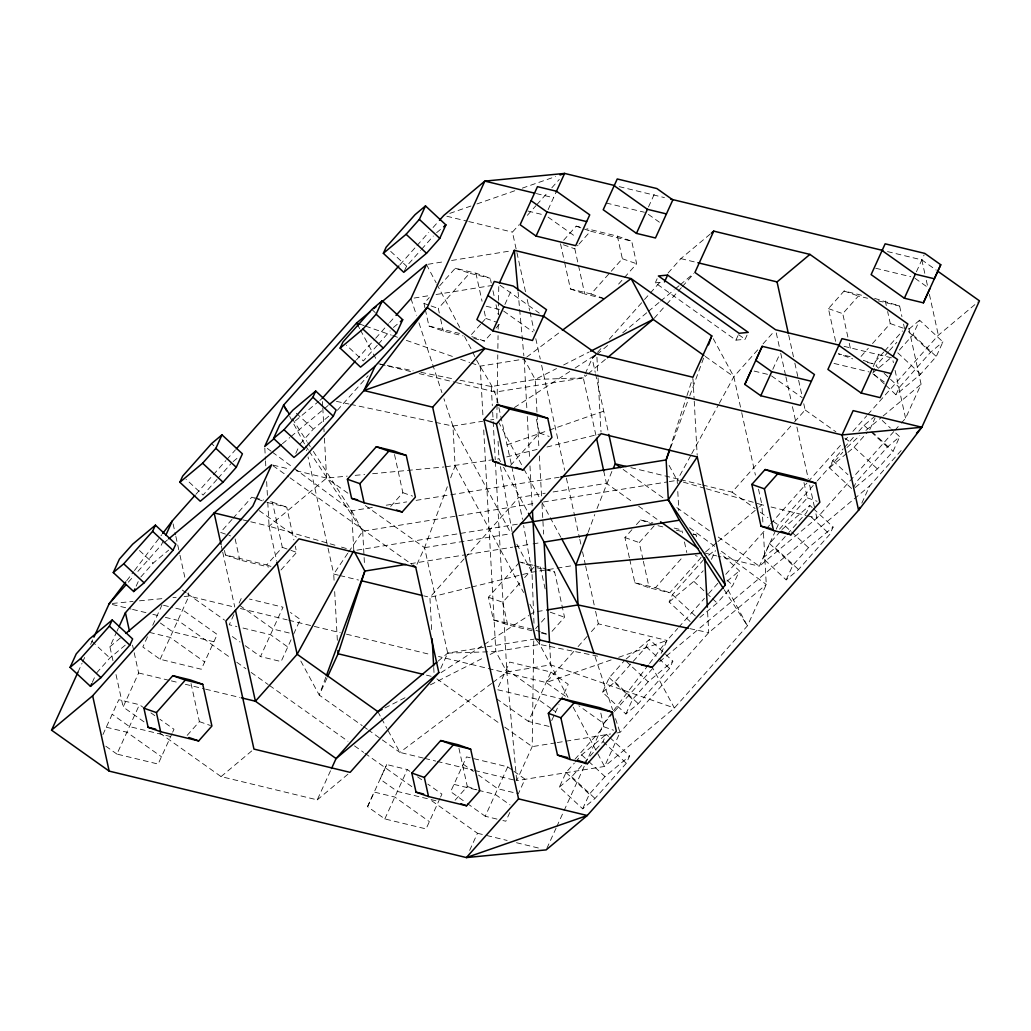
<?xml version="1.0" encoding="UTF-8"?>
<svg xmlns="http://www.w3.org/2000/svg" width="1031" height="1031" viewBox="0 0 1031 1031"><rect width="100%" height="100%" fill="white"/><g stroke="black" fill="none" stroke-linecap="round" stroke-linejoin="round"><path stroke-width="0.75" stroke-dasharray="5 3.75" d="M497.058 404.539L496.839 418.947L490.576 419.965M497.084 402.928L497.78 354.857M497.87 348.452L498.063 335.642M498.153 329.224L498.218 324.417M498.36 314.803L498.553 301.993M498.566 300.382L498.798 284.363L539.29 313.128M533.736 640.882L532.202 746.637L516.686 780.673L604.527 766.458L674.39 708.001L747.436 625.83L766.278 584.5L763.314 530.295M533.994 623.265L531.983 572.192L523.619 525.526M669.622 449.22L686.478 397.154M686.981 395.62L692.432 378.777M325.835 677.161L319.236 695.087L362.177 725.592M670.537 447.982L689.223 397.18M689.778 395.685L704.07 356.829M416.975 564.344L424.566 547.667L447.325 486.722M450.663 477.804L455.109 465.909L452.931 426.061L443.936 398.739M588.108 532.383L594.771 514.546M597.001 508.605L612.13 470.819M78.034 672.044L82.016 663.32M82.673 661.876L84.658 657.507M90.612 644.439L93.267 638.627M92.326 682.329L95.393 675.601M136.144 586.162L138.605 580.775M112.959 660.652L109.905 646.746L116.374 632.557M117.019 631.14L118.307 628.304M163.298 540.76L161.339 545.051L134.713 575.002M102.932 734.575L118.823 699.714L139.43 704.701L143.27 707.434M147.497 636.784L142.845 646.991L160.127 659.273L201.341 669.248L217.206 634.452L182.629 609.888L173.801 607.749M152.743 625.276L162.022 604.901M144.018 721.855L123.127 707.008L138.631 672.972L133.888 651.334M172.022 733.608L158.143 764.061L116.928 754.086L139.43 704.701M160.127 659.273L188.931 596.06L188.248 592.928M295.82 453.395L298.887 446.668M172.667 732.19L173.994 729.265L159.908 719.264M233.882 614.592L229.243 624.773L236.898 626.564M239.14 603.058L241.795 597.22M404.32 271.089L406.575 266.153L420.493 250.494M291.064 639.748L281.128 661.567L260.508 656.579L283.022 607.195L249.438 599.063M293.655 634.065L300.305 619.476L290.433 612.466M327.033 677.986L319.236 695.087L299.441 658.5M504.894 304.467L511.995 288.899M548.105 209.654L555.851 192.668M159.689 732.989L221.072 776.601L317.252 799.876L330.887 769.951M439.941 798.458L426.061 828.911L384.834 818.936L367.551 806.654L374.201 792.066L394.809 797.053L429.373 821.63M409.9 771.381L407.348 769.551L386.728 764.564L380.091 779.152L397.373 791.434L438.587 801.409M367.551 806.654L386.728 764.564M648.486 206.96L655.587 191.392M440.727 668.41L447.699 653.126L424.566 547.667L362.706 503.721M595.892 435.25L583.301 377.874L584.577 375.091M585.208 373.699L592.168 358.414L596.446 353.607M384.834 818.936L407.348 769.551M747.024 335.139L745.142 339.276L735.928 340.153L655.265 282.842L657.147 278.718M440.585 797.04L441.912 794.115L427.826 784.114M469.646 850.42L477.469 833.267L429.064 798.87M496.994 819.091L485.227 816.243L507.729 766.858L466.515 756.883L450.65 791.679L466.012 802.595M549.033 726.417L528.426 721.429L550.928 672.044L509.714 662.07L497.161 689.623L538.401 699.546L550.747 708.323M509.817 812.48L505.834 821.23L502.883 820.521M551.675 720.63L558.982 704.598M735.928 340.153L738.441 334.663M609.824 737.526L629.645 755.968L626.32 763.262L595.016 798.484L582.683 808.807L559.356 787.104L566.006 772.515L574.357 763.12M626.101 659.054L649.53 639.452L672.856 661.155L669.531 668.449L638.228 703.67L625.894 713.98L602.568 692.278L609.218 677.702L624.876 660.085M546.83 848.436L556.096 828.099M556.753 826.643L563.377 812.106M564.047 810.662L584.564 765.608M585.234 764.151L603.766 723.466L612.53 711.983M584.216 762.695L602.993 741.56L606.318 734.265L608.651 736.443M602.568 692.278L614.901 681.968L646.205 646.746L649.53 639.452M772.812 369.317L779.913 353.749M690.139 621.513L669.145 601.975L672.47 594.681L703.773 559.459M582.683 808.807L589.332 794.218L604.991 776.601L629.645 755.968M625.894 713.98L632.544 699.405L648.19 681.787L672.856 661.155M661.167 653.332L667.031 640.457L677.715 628.446M711.454 559.356L715.45 550.606M699.869 617.492L717.138 603.045L732.783 585.44L739.433 570.852L720.772 553.492M813.317 508.592L833.138 527.047L829.813 534.342L798.51 569.55L786.176 579.873L762.85 558.171L769.5 543.582L780.983 530.669M775.57 530.604L759.344 566.225L718.117 556.25M776.227 529.174L778.173 524.895L816.281 482.018M812.144 507.51L809.812 505.345L806.487 512.639L788.754 532.589M873.193 366.624L880.294 351.055M916.404 271.81L924.15 254.825M851.593 488.488L829.44 467.868L832.764 460.573L843.19 448.833M884.302 383.906L872.638 373.054L874.636 368.673M786.176 579.873L792.826 565.284L808.484 547.68L833.138 527.047M869.752 429.618L875.061 417.955M920.631 374.124L897.305 352.422L912.951 334.804L919.6 320.216L942.927 341.918L936.277 356.507L920.631 374.124L895.965 394.757L885.474 384.988M853.423 488.114L856.078 482.276L887.395 447.054L899.715 436.732L891.557 429.141M895.965 394.757L899.29 387.463L930.593 352.241L942.927 341.918M861.839 503.115L869.661 485.949L901.61 450.019M901.3 423.11L905.579 418.29L921.095 384.254L908.556 327.085M855.227 487.508L877.42 468.937L893.065 451.32L899.715 436.732M677.354 483.526L677.187 480.343L690.963 455.135M691.737 453.73L718.53 404.732M719.29 403.327L733.84 376.727L758.88 348.555M347.756 553.273L333.722 574.048L334.16 582.012M348.633 551.985L362.68 531.21L535.617 503.244M126.671 580.762L133.489 571.818M134.468 570.543L161.712 534.78M613.509 710.694L648.538 664.724M649.517 663.448L667.031 640.457L598.328 623.832L589.809 633.421M195.916 494.3L225.828 460.651M226.897 459.452L235.442 449.838M399.938 264.774L415.97 246.744M417.04 245.546L428.78 232.323M433.059 227.516L438.394 221.51M217 479.428L203.081 495.073L186.07 479.247M218.069 478.216L230.905 463.77M421.563 249.296L433.329 236.047M128.321 582.18L133.656 576.2M140.847 576.948L153.065 563.184L168.646 550.154M356.468 359.883L374.627 339.457M375.696 338.245L388.519 323.824M389.589 322.613L394.937 316.607M377.282 345.308L363.363 360.966L346.364 345.14M378.351 344.109L390.13 330.861M231.988 519.456L220.505 532.37L230.519 535.901M233.032 518.284L251.809 497.161L256.1 498.669M424.991 307.96L423.999 303.449L429.218 297.572M439.644 285.832L455.302 268.228L475.91 273.215L490.228 278.254L491.246 282.932M96.618 672.908L109.866 658.01L126.633 643.975M300.111 443.974L313.36 429.076L330.126 415.042M337.395 410.261L368.106 375.722M439.296 313.012L438.304 308.488L469.608 273.267L490.228 278.254M525.488 291.67L512.433 232.13L518.825 224.938M527.344 215.35L535.862 205.775M536.932 204.576L547.577 192.591M551.83 187.797L559.292 179.42M224.462 550.451L225.454 554.974L266.681 564.949L282.326 547.345L272.416 502.149L269.478 501.427M480.601 324.275L470.175 336.016L484.48 341.068L491.787 332.845M481.645 323.103L485.82 318.411L483.771 309.055M563.648 240.249L576.174 226.15L580.749 227.258M280.986 569.988L296.644 552.384L295.278 546.146M495.963 328.142L500.138 323.45M603.882 298.629L584.745 294.003L574.834 248.806L577.966 245.288M579.01 244.115L590.492 231.189L631.707 241.177L636.655 263.768L616.834 286.077M187.165 735.374L199.395 721.623L190.245 679.906M390.659 506.44L402.876 492.689L394.074 452.519M564.627 262.467L570.439 288.964L591.047 293.951L622.35 258.729L617.389 236.138L586.858 228.74M597.516 352.409L601.782 347.602M609.269 339.186L643.473 300.704M644.53 299.506L661.631 280.277M668.049 273.06L680.872 258.626L710.101 234.179M510.513 465.509L539.406 433.007L535.218 413.882M654.221 318.231L665.691 305.318M666.735 304.145L677.174 292.404M678.218 291.232L681.349 287.713M682.393 286.541L692.832 274.8M464.092 558.854L429.901 597.323L431.809 632.403M465.161 557.655L518.593 497.535L545.257 493.218M532.112 630.779L507.69 624.863L493.372 619.824L488.423 597.22L518.683 563.184M507.69 624.863L502.728 602.272L520.475 582.309M524.65 577.618L534.032 567.05L521.158 562.514M763.056 343.851L774.539 330.938M535.63 628.626L546.069 616.886M629.387 557.81L624.941 537.538L632.248 529.328M636.423 524.624L640.599 519.933L652.816 522.885M835.613 341.338L828.434 308.617L844.093 291L863.939 295.807M552.036 631.32L564.55 617.234L554.639 572.037L547.487 569.512M643.022 559.73L639.259 542.59L654.904 524.972M847.869 337.034L842.752 313.656L858.398 296.039L867.561 298.268M573.842 651.386L546.159 682.535L438.523 656.476M578.095 646.592L588.753 634.606M455.083 800.224L467.301 786.473L458.499 746.289M702.498 484.982L732.074 492.148L793.483 423.071M794.54 421.872L805.134 409.964L803.755 403.727M629.735 559.369L634.851 582.747L655.471 587.734L682.599 557.204M861.04 356.455L868.347 348.233M872.522 343.542L890.269 323.579L887.627 311.53M634.851 582.747L649.169 587.786L669.776 592.773L701.08 557.552L695.358 555.529M867.38 362.409L873.27 363.84L883.709 352.099M884.753 350.927L902.486 330.964M888.49 351.674L875.963 365.76L879.469 369.008M889.534 350.488L896.841 342.279M669.145 601.975L693.811 581.342L703.206 570.774M678.785 627.235L704.418 598.392M708.684 593.585L718.298 582.773M725.785 574.37L765.298 529.895M766.368 528.697L769.577 525.088M770.647 523.89L806.964 483.036M808.033 481.825L841.141 444.58M845.42 439.773L847.559 437.363M852.895 431.358L866.787 415.738M867.844 414.539L938.352 335.217L978.239 301.838M844.234 447.66L854.673 435.92M858.849 431.216L864.068 425.352L876.389 415.029M817.338 480.833L842.752 452.248M846.992 447.48L859.802 435.546M613.355 712.692L603.766 723.466L578.894 705.797M614.424 711.493L654.878 665.974M574.937 759.293L603.831 726.791L599.965 709.135M779.5 529.161L807.325 497.857L803.136 478.732M847.933 452.39L854.093 447.235L867.664 431.976M575.401 761.948L581.664 754.898L606.318 734.265M782.026 529.496L809.812 505.345M559.356 787.104L571.69 776.781L583.172 763.868M762.85 558.171L775.183 547.848L787.71 533.762M893.825 431.525L816.874 518.09L759.344 566.225L716.133 535.527M894.895 430.314L900.231 424.308M436.629 232.671L442.428 227.825M233.135 461.592L238.934 456.746M393.43 327.484L398.056 323.605M295.33 420.893L318.592 401.433M319.816 400.415L322.265 398.366M163.813 542.976L167.512 539.883M282.404 443.755L289.814 437.556M291.051 436.513L323.167 409.642M324.404 408.611L328.103 405.505M109.905 646.746L122.174 636.488M250.765 521.789L269.078 526.222L326.621 478.075L347.241 476.129M595.841 355.347L592.168 358.414L595.235 372.371M597.065 354.329L609.295 344.096M622.75 332.833L647.21 312.367M648.435 311.336L659.44 302.135M660.665 301.104L674.119 289.853M675.344 288.822L679.017 285.755M680.241 284.736L693.695 273.473M456.54 382.656L495.473 392.076L583.301 377.874L586.923 374.846M588.121 373.841L606.189 358.724M221.072 776.601L253.948 749.086M438.059 661.193L447.699 653.126L533.955 639.181M317.252 799.876L350.128 772.374M919.6 320.216L907.267 330.539L930.593 352.241M872.638 373.054L892.369 356.546M705.604 551.907L716.622 542.68M717.847 541.662L758.249 507.858M759.473 506.827L761.922 504.778L764.976 505.525M708.709 555.335L714.87 550.18M865.937 430.417L881.866 417.078M883.09 416.047L921.095 384.254M829.44 467.868L846.696 453.421M727.1 581.162L739.433 570.852M659.66 661.67L869.661 485.949M526.699 357.126L561.07 331.26M491.568 683.45L399.899 752.398L368.673 730.219M492.844 682.496L506.852 671.967L550.773 664.853L674.39 708.001L653.074 668.603M514.392 407.541L569.756 371.534M575.156 368.015L596.756 353.968M440.997 672.65L482.856 645.419M484.196 644.543L528.748 615.559M530.102 614.682L534.161 612.053L529.625 603.663M459.994 380.233L491.272 386.548L535.192 379.447L556.508 368.595M563.622 364.974L589.204 351.958M384.937 707.975L407.683 696.402M430.417 684.829L484.441 657.34M490.125 654.453L495.808 651.553L539.729 644.452L599.153 656.451M449.787 213.391L470.935 206.032M476.979 203.932L514.753 190.774M522.305 188.145L555.541 176.585M507.033 444.812L547.835 430.61M549.343 430.082L603.728 411.15M611.125 659.917L546.159 682.535L567.102 697.42M618.677 657.288L667.031 640.457M506.749 456.901L539.239 448.91M546.971 447.003L599.552 434.051M470.11 587.425L429.901 597.323L423.689 595.828M471.657 587.039L531.983 572.192L555.503 568.39M428.045 264.284L445.302 261.487M451.578 260.482L511.183 250.829M414.101 298.062L429.785 295.523M436.061 294.518L492.534 285.381M471.18 362.989L480.227 366.147L524.148 359.033L535.192 379.447L537.009 412.928M435.61 422.388L452.931 426.061L482.727 421.241M445.585 466.811L499.017 458.808L500.538 461.604M294.119 468.254L351.635 510.809L373.66 507.239M386.251 505.203L406.704 501.904M416.137 500.37L449.181 495.022M450.753 494.777L559.163 477.237M553.106 491.955L606.434 483.333L633.498 502.561M543.466 501.968L667.74 481.864M669.312 481.606L677.187 480.343L681.8 481.67M517.343 524.212L353.813 550.657L351.635 510.809L311.143 447.957M424.566 547.667L510.835 533.723M410.48 563.686L465.535 554.781M467.107 554.523L512.691 547.152M514.263 546.894L531.519 544.11M533.091 543.853L540.927 542.59M557.075 568.133L572.759 565.594M537.293 611.538L545.128 610.275M555.722 742.836L532.202 746.637L504.765 727.151M557.294 742.578L610.623 733.956M616.899 732.938L620.031 732.422L708.735 632.634L766.278 584.5L720.257 550.451M655.265 282.842L662.946 282.107M112.353 603.444L133.089 601.447M139.469 600.828L163.401 598.521M172.976 597.606L176.172 597.297M184.149 596.524L188.931 596.06L234.166 607.014M355.167 475.368L364.69 474.466M372.616 473.719L444 466.966M535.192 379.447L583.301 377.874M447.699 653.126L495.808 651.553L506.852 671.967L516.686 780.673M378.686 363.814L413.083 370.76M420.906 372.333L453.743 378.97M336.428 401.368L349.032 404.036M350.604 404.371L434.038 422.053M689.842 628.639L708.735 632.634L707.511 610.313M619.206 186.637L664.441 197.591M887.511 251.59L921.83 259.889L936.238 270.122M606.28 203.03L644.388 212.257M875.719 268.253L910.773 276.733M536.365 193.583L553.531 197.733M527.962 211.071L544.059 214.964M874.623 298.397L899.625 306.027L901.932 316.569M878.244 300.846L899.625 306.027M680.872 258.626L697.935 262.763M446.861 216.252L467.159 221.162M468.718 221.549L512.433 232.13M844.093 346.352L892.369 358.028L893.387 362.667M850.124 356.662L838.345 353.813L852.663 358.852M834.027 363.428L869.094 371.92M486.22 306.233L499.391 309.429M754.138 371.083L768.765 374.627M425.313 309.468L428.948 326.041L459.478 333.438M428.948 326.041L443.266 331.08L463.112 335.887M473.796 338.477L484.48 341.068M380.246 364.188L411.382 371.727M419.166 373.609L454.98 382.282M630.869 467.649L679.133 479.338M680.692 479.711L700.938 484.609M771.085 506.994L806.19 515.5M807.724 515.874L816.874 518.09L815.16 510.242M674.184 528.065L681.813 529.908L682.47 532.924M657.958 525.707L665.601 527.563M676.284 530.153L683.914 531.996M693.077 534.213L696.131 534.947L696.788 537.963M704.379 552.925L716.597 555.877M273.189 465.136L289.982 469.208M296.09 470.69L326.621 478.075L348.53 493.643M254.747 497.87L263.588 500.009M519.727 562.011L532.975 565.207M534.445 565.568L546.056 569.009M267.596 502.548L286.734 507.188L293.912 539.909M536.983 567.759L554.639 572.037M243.123 519.933L249.231 521.415M338.374 575.169L333.722 574.048L308.037 456.926M339.921 575.543L358.543 580.053M493.372 619.824L534.586 629.799M225.454 554.974L239.772 560.013L268.769 567.037M541.275 632.995L547.371 634.477M240.416 608.522L287.211 619.85M288.77 620.224L340.243 632.686M346.48 634.194L430.726 654.595M289.234 632.995L273.047 629.078L239.759 605.429M163.504 605.261L172.332 607.401M243.007 628.047L270.483 634.696L287.765 646.978M426.486 675.163L431.138 676.284M112.276 604.501L131.014 609.037M132.574 609.411L146.634 612.814M152.872 614.334L159.122 615.842M165.36 617.35L177.86 620.378L231.498 658.487M213.881 641.746L172.667 631.771L160.321 622.995M149.495 632.403L170.102 637.39L204.666 661.954M138.631 672.972L169.78 680.499M171.339 680.885L179.123 682.767M185.348 684.275L204.035 688.798M205.594 689.172L239.849 697.472M423.264 758.056L399.899 752.398L387.72 729.884M424.811 758.429L435.713 761.071M437.273 761.445L473.087 770.118M474.647 770.492L513.567 779.913M453.975 784.385L476.876 789.926M478.397 790.3L495.189 794.36L510.01 804.889M170.669 736.559L129.455 726.584L112.173 714.303M106.283 727.216L126.89 732.203L161.467 756.78M477.469 833.267L485.279 835.149M486.838 835.535L507.136 840.445M516.492 842.714L538.362 847.998M683.347 482.121L704.92 488.333M706.454 488.784L761.922 504.778L762.876 522.317M267.776 502.303L269.078 526.222L335.333 545.322M341.493 547.1L347.653 548.879M359.626 324.043L364.149 325.628M365.657 326.157L391.277 335.101M392.785 335.629L398.817 337.73M406.356 340.359L454.607 357.203M460.638 359.304L469.672 362.461M844.093 291L858.398 296.039M890.269 323.579L903.143 328.116M828.434 308.617L842.752 313.656M617.389 236.138L631.707 241.177M576.174 226.15L590.492 231.189M622.35 258.729L636.655 263.768M563.39 244.772L574.834 248.806M863.256 360.309L873.27 363.84M591.047 293.951L603.921 298.487M570.439 288.964L584.745 294.003M455.302 268.228L469.608 273.267M485.82 318.411L497.277 322.445M423.999 303.449L429.721 305.46M431.151 305.962L438.304 308.488M807.325 497.857L817.067 501.285M539.406 433.007L549.149 436.435M693.27 533.942L696.131 534.947M640.599 519.933L653.474 524.47M624.941 537.538L639.259 542.59M402.876 492.689L412.619 496.117M655.471 587.734L669.776 592.773M272.416 502.149L286.734 507.188M257.531 499.172L266.127 502.2M550.245 612.195L564.55 617.234M488.423 597.22L502.728 602.272M536.017 630.302L540.321 631.823M541.752 632.325L548.904 634.838M282.326 547.345L289.479 549.858M290.922 550.361L296.644 552.384M266.681 564.949L270.973 566.457M603.831 726.791L613.574 730.219M467.301 786.473L477.044 789.901M199.395 721.623L210.517 725.54M915.051 278.344L927.32 287.069M648.357 214.371L659.402 222.219M873.064 374.034L885.345 382.746M738.634 334.65L745.142 339.276M548.08 217.129L576.2 237.117M771.51 375.89L802.195 397.695M805.134 409.964L835.857 431.796M844.814 438.175L851.219 442.724M705.217 356.391L733.84 376.727L741.379 411.085M503.592 311.04L533.001 331.93M732.074 492.148L755.13 508.528M760.247 512.162L767.927 517.626M773.057 521.261L778.173 524.895M623.149 469.466L663.745 498.308M676.839 507.613L710.887 531.803M638.653 506.221L659.273 520.874M272.97 465.703L288.68 476.863M289.995 477.804L411.781 564.331M550.928 672.044L568.223 684.326L561.573 698.915L540.966 693.927L506.389 669.364M551.985 709.199L555.683 711.828M259.232 510.654L296.361 537.035M496.414 698.683L528.426 721.429M436.86 678.888L499.545 723.44M507.729 766.858L512.665 770.376M513.902 771.252L525.011 779.14L518.361 793.728L497.754 788.741L478.552 775.093M463.19 764.177L473.422 771.459M182.345 590.106L186.186 592.825M187.462 593.74L224.59 620.121M363.479 726.52L367.371 729.291M232.349 636.565L240.03 642.017M245.146 645.664L260.508 656.579M467.301 803.51L485.227 816.243M417.581 776.833L422.71 780.48M236.73 662.211L245.894 668.719M251.126 672.431L268.137 684.52M269.439 685.447L347.937 741.225M354.484 745.877L363.647 752.385M364.948 753.313L412.052 786.782M150.951 712.898L154.792 715.63M105.806 746.199L116.928 754.086M689.584 527.756L715.153 546.675M267.287 448.395L271.114 451.23M272.39 452.184L292.843 467.314M912.951 334.804L936.277 356.507M884.134 373.351L899.29 387.463M882.227 420.455L890.384 428.058M872.084 431.796L893.065 451.32M864.068 425.352L869.893 430.778M871.066 431.86L887.395 447.054M854.093 447.235L877.42 468.937M832.764 460.573L847.92 474.672M811.152 516.969L829.813 534.342M785.158 525.978L808.484 547.68M775.183 547.848L798.51 569.55M769.5 543.582L792.826 565.284M390.697 251.384L406.575 266.153M726.958 580.015L732.783 585.44M693.811 581.342L705.475 592.194M706.635 593.276L711.3 597.619M712.473 598.702L717.138 603.045M371.856 309.468L375.258 312.625M672.47 594.681L695.796 616.383M646.205 646.746L657.868 657.598M659.028 658.68L669.531 668.449M626.036 661.167L648.19 681.787M614.901 681.968L638.228 703.67M609.218 677.702L632.544 699.405M296.348 413.251L313.36 429.076M602.993 741.56L626.32 763.262M581.664 754.898L587.49 760.324M588.662 761.419L604.991 776.601M571.69 776.781L595.016 798.484M566.006 772.515L589.332 794.218M211.574 443.575L213.842 445.688M139.469 550.528L153.065 563.184M91.72 641.127L109.866 658.01M472.765 352.035C480.42 370.619 495.731 385.903 498.527 406.034M536.365 640.032L539.729 644.452L567.939 697.317M308.308 449.98L305.64 445.985L306.671 450.676M309.21 451.32L362.68 531.21L364.51 564.692M724.174 589.719L747.436 625.83L726.881 587.825M292.173 418.547L306.826 441.281M307.689 442.608L310.279 446.629M713.284 338.722L733.84 376.727M669.093 465.381L677.187 480.343M498.36 421.743L523.297 467.842M524.044 469.247L541.159 500.86M541.894 502.226L549.446 516.196M550.206 517.588L560.787 537.151M503.553 467.185L527.743 511.892M452.931 426.061L510.061 531.674M516.866 544.252L531.983 572.192M455.109 465.909L523.58 592.49M358.131 325.809L359.651 328.631M360.412 330.036L372.591 352.55M373.364 353.955L376.405 359.587M351.635 510.809L362.68 531.21M289.647 416.434L304.88 444.58M377.823 711.596L380.864 717.215M381.638 718.633L386.96 728.479M426.473 264.542L436.177 282.881M436.925 284.298L460.071 328.038M464.556 336.506L472.018 350.617M573.172 707.189L597.052 752.346M597.8 753.764L604.527 766.458L620.031 732.422L614.54 715.733M595.055 656.541L612.543 709.663M410.969 298.578L416.46 315.267M418.96 322.858L441.938 392.669M921.83 259.889L924.936 274.014M926.302 280.29L928.029 288.139M929.408 294.415L938.352 335.217M903.581 324.095L904.574 328.618M885.307 300.988L886.299 305.498M895.076 370.4L905.579 418.29M849.248 343.271L850.949 351.055M788.689 335.011L793.483 356.868M794.849 363.118L798.278 378.738M798.625 380.297L802.041 395.917M776.266 332.91L780.403 351.739M780.738 353.311L785.558 375.271M785.906 376.843L791.073 400.389M792.439 406.665L795.545 420.79M796.911 427.066L808.278 478.848M809.657 485.124L814.812 508.67M741.714 412.645L755.414 475.111M758.494 489.171L761.922 504.778M684.455 541.958L686.775 552.513M643.357 561.289L649.169 587.786M595.57 373.931L608.496 432.865M560.516 243.767L564.279 260.907M603.715 470.922L606.434 483.333M527.215 299.493L529.612 310.46M529.96 312.032L534.084 330.835M535.798 338.671L540.27 359.033M541.636 365.309L564.666 470.278M566.38 478.113L574.628 515.719M574.963 517.291L579.435 537.654M579.783 539.226L581.149 545.489M582.528 551.753L585.273 564.292M585.621 565.864L594.204 605.029M595.583 611.293L598.328 623.832M492.96 290.729L494.326 296.954M496.027 304.751L498.076 314.094M475.91 273.215L482.057 301.271M540.334 566.998L545.115 588.817M498.875 407.58L511.453 464.968M511.801 466.515L522.498 519.315M440.624 319.03L443.266 331.08M269.078 526.222L276.617 560.58M235.145 538.917L239.772 560.013M221.343 545.876L222.387 550.58M222.722 552.152L234.772 607.079M173.105 523.877L175.515 534.857M175.863 536.429L179.639 553.686M179.987 555.258L185.155 578.803M132.535 645.148L133.553 649.788M116.013 674.558L123.127 707.008M500.409 466.579L512.407 533.465M518.077 291.889L519.521 307.882M519.663 309.48L523.864 355.837M693.012 378.841L694.147 399.564M694.237 401.149L697.188 455.354M677.792 491.503L678.836 510.629M596.923 357.151L597.967 376.276M598.057 377.874L601.021 432.079M537.099 414.526L538.929 448.008M539.368 455.986L541.623 497.445M541.984 503.824L543.633 534.11M549.639 644.13L550.773 664.853M524.148 359.033L526.931 410.067M527.279 416.447L529.638 459.491M529.986 465.87L532.241 507.329M539.561 641.269L539.729 644.452M498.063 441.268L499.017 458.808M491.272 386.548L492.315 405.686M492.663 412.065L493.102 420.029M493.179 421.627L495.28 459.89M495.357 461.488L506.852 671.967M480.227 366.147L483.011 417.168M483.707 429.927L495.808 651.553M433.729 667.469L434.244 677.032M334.675 591.588L337.382 640.998M322.445 401.549L322.703 406.33M322.793 407.928L323.566 422.272M323.914 428.651L324.095 431.847M324.443 438.214L326.621 478.075M264.812 448.098L265.418 459.259M265.508 460.857L265.856 467.236M266.642 481.58L267.429 495.924"/><path stroke-width="1.5" d="M669.622 449.22L666.142 459.929L668.32 499.79L679.365 520.191L723.311 588.392M326.389 675.666L364.858 571.071L354.548 552.023M669.441 450.972L666.142 459.929L560.748 476.979M708.465 344.882L711.764 335.913L631.101 278.602L514.314 250.327L499.455 282.945M587.554 533.865L575.891 565.091L578.069 604.939L594.062 653.512M70.069 667.379L76.217 653.912L89.452 639.014L112.211 619.966L132.625 638.962L129.816 645.135L100.922 677.638L90.483 686.362L70.069 667.379L80.508 658.654L109.402 626.139L112.211 619.966M113.281 572.566L119.416 559.098L132.664 544.2L155.423 525.153L175.837 544.149L173.015 550.309L144.121 582.824L133.695 591.549L113.281 572.566L123.72 563.828L152.614 531.326L155.423 525.153M937.553 271.063L979.45 300.833L921.843 427.246L858.578 510.268L587.258 815.508L546.159 849.892L466.386 857.573L109.17 771.111L51.55 730.167L78.034 672.044M93.924 637.171L109.157 603.754L125.705 582.038M179.858 482.263L182.68 476.09L211.574 443.575L222 434.85L242.414 453.833L236.279 467.301L223.031 482.199L200.272 501.246L179.858 482.263L202.617 463.215L215.866 448.317L222 434.85M90.483 686.362L91.707 683.669M133.695 591.549L134.919 588.856M118.952 626.887L125.421 612.71L214.126 512.91L271.656 464.775L252.827 506.105L179.781 588.276L125.846 633.408M165.901 535.037L172.422 520.732L194.846 495.499M273.563 438.446L279.697 424.991L292.946 410.08L315.705 391.045L336.119 410.029L333.309 416.202L304.403 448.704L293.977 457.442L273.563 438.446L284.002 429.721L312.896 397.219L315.705 391.045M340.153 348.143L342.962 341.97L371.856 309.468L382.282 300.743L402.696 319.726L396.561 333.193L383.313 348.091L360.554 367.139L340.153 348.143L362.912 329.095L376.147 314.197L382.282 300.743M383.352 253.33L386.161 247.156L415.068 214.654L425.494 205.916L445.908 224.913L439.773 238.38L426.525 253.278L403.765 272.313L383.352 253.33L406.111 234.282L419.359 219.384L425.494 205.916M51.55 730.167L92.648 695.783L363.969 390.543L375.052 366.224L427.234 307.534L484.841 181.108L564.614 173.427L614.528 185.503M327.678 676.555L338.078 653.757L364.858 571.071L405.763 564.447M492.857 330.887L532.486 340.488L546.52 309.687L513.283 286.064L494.261 281.463L476.902 319.558L492.857 330.887L503.824 306.826L543.453 316.414M536.068 236.073L575.698 245.662L589.732 214.873L556.495 191.251L537.473 186.65L520.114 224.732L536.068 236.073L547.036 212.012L586.665 221.601M556.134 192.011L564.614 173.427L560.078 174.999M331.531 768.533L336.08 758.545L377.823 711.596L436.848 662.198M636.449 233.38L655.471 237.981L672.831 199.898L656.876 188.557L617.247 178.969L603.212 209.757L636.449 233.38L647.416 209.319L666.438 213.92M664.48 281.953L667.611 275.084L748.274 332.394L739.059 333.284L658.397 275.96L667.611 275.084M893.014 356.61L907.873 323.992L809.928 254.399L713.748 231.124L694.92 272.455L775.583 329.765L839.427 345.217M613.393 468.048L615.301 463.873L608.831 434.412M711.764 335.913L692.922 377.243L596.756 353.968L543.208 315.911M744.82 384.408L762.18 346.313L781.202 350.914L814.438 374.537L800.404 405.338L760.775 395.736L744.82 384.408L751.212 370.374M762.18 346.313L755.787 360.335L771.742 371.675L811.371 381.264M760.775 395.736L771.742 371.675M861.156 393.043L880.178 397.644L897.537 359.561L881.582 348.22L841.953 338.632L827.919 369.42L861.156 393.043L872.123 368.982L891.145 373.583M904.367 298.23L915.335 274.169L934.357 278.77L940.749 264.748L924.794 253.407L885.152 243.819L871.118 274.607L904.367 298.23L923.389 302.83L940.749 264.748M923.389 302.83L929.782 288.809M859.893 507.407L858.578 510.268L842.069 434.94L853.14 410.622L921.843 427.246L916.52 433.239M353.813 550.657L297.16 654.273L255.417 701.235L241.409 697.845M520.475 523.696L668.32 499.79L697.278 456.952L601.099 433.677L512.407 533.465L535.527 638.924L652.314 667.186L725.36 585.015L697.278 456.952M162.679 533.504L172.422 520.732M363.969 390.543L484.841 348.465L432.672 407.168L363.969 390.543L427.234 307.534L484.841 348.465L842.069 434.94L921.843 427.246M236.511 448.627L398.868 265.972M439.464 220.299L443.742 215.492L484.841 181.108L534.793 193.197M109.157 603.754L126.194 584.577M322.265 398.366L355.399 361.095M396.007 315.409L410.969 298.578L426.473 264.542L379.898 303.514M143.915 708.194L172.808 675.679L190.245 679.906L202.759 684.313L211.909 726.03L198.674 740.928L160.63 731.714L148.103 727.306L143.915 708.194L156.428 712.601L160.63 731.714M347.395 479.26L376.302 446.745L393.739 450.972L406.253 455.38L415.403 497.097L402.167 511.995L364.111 502.793L351.597 498.373L347.395 479.26L359.922 483.668L364.111 502.793M156.428 712.601L185.322 680.086L202.759 684.313M359.922 483.668L388.816 451.166L406.253 455.38M483.926 419.578L497.174 404.68L535.218 413.882L547.745 418.302L551.933 437.415L523.039 469.93L505.602 465.703L493.076 461.295L483.926 419.578L496.452 423.986L505.602 465.703M496.452 423.986L509.688 409.088L547.745 418.302M438.832 672.586L350.128 772.374L253.948 749.086L225.866 621.036L298.926 538.852L415.699 567.127L438.832 672.586L336.08 758.545L255.417 701.235L235.455 610.21M411.82 773.044L440.727 740.529L458.151 744.756L470.677 749.163L479.827 790.88L466.579 805.778L428.535 796.563L416.021 792.156L411.82 773.044L424.347 777.451L428.535 796.563M424.347 777.451L453.24 744.936L470.677 749.163M548.35 713.362L561.599 698.464L599.642 707.666L612.156 712.073L616.358 731.198L587.464 763.7L570.027 759.486L557.5 755.079L548.35 713.362L560.877 717.769L570.027 759.486M751.844 484.428L765.092 469.53L803.136 478.732L815.65 483.152L819.851 502.265L790.945 534.78L773.508 530.553L760.994 526.145L751.844 484.428L764.371 488.836L773.508 530.553M560.877 717.769L574.112 702.871L612.156 712.073M764.371 488.836L777.606 473.938L815.65 483.152M518.567 798.87L466.386 857.573L587.258 815.508L518.567 798.87L432.672 407.168M443.588 226.846L445.908 224.913M370.09 311.71L356.61 322.999L283.564 405.17L264.722 446.5L274.517 438.317M373.776 308.643L376.225 306.581M400.376 321.659L402.696 319.726M168.749 538.852L281.167 444.786M329.34 404.474L375.052 366.224M711.313 233.161L713.748 231.124M607.401 357.705L653.177 319.404L703.915 355.463M697.935 262.763L777.052 281.914L809.928 254.399M562.346 330.307L631.101 278.602L653.177 319.404L590.621 351.236M382.089 709.418L377.823 711.596L297.16 654.273L276.952 562.14M679.365 520.191L544.072 542.074L549.549 642.532M546.701 610.017L578.069 604.939L688.27 628.304M701.209 553.222L575.891 565.091L561.534 538.543M641.372 664.982L652.314 667.186M670.691 199.099L882.832 250.456M626.191 466.515L615.301 463.873L620.533 467.597M493.076 461.295L498.888 462.7M760.994 526.145L771.162 528.607M351.597 498.373L357.68 499.855M241.602 519.572L214.126 512.91L221.008 544.304M361.636 580.801L422.143 595.454M423.393 674.403L338.078 653.757L337.897 650.574M557.5 755.079L567.669 757.54M148.103 727.306L155.707 729.149M416.021 792.156L423.625 793.999M359.626 324.043L356.61 322.999L358.131 325.809M765.092 469.53L777.606 473.938M497.174 404.68L509.688 409.088M781.214 531.339L790.945 534.78M516.08 467.481L523.039 469.93M376.302 446.745L388.816 451.166M396.6 510.036L402.167 511.995M561.599 698.464L574.112 702.871M577.721 760.272L587.464 763.7M440.727 740.529L453.24 744.936M172.808 675.679L185.322 680.086M461.025 803.819L466.579 805.778M188.931 737.5L198.674 740.928M882.085 250.546L915.335 274.169M614.18 185.696L647.416 209.319M838.886 345.359L872.123 368.982M531.081 200.671L547.036 212.012M487.869 295.485L503.824 306.826M660.562 521.789L697.935 548.35M413.083 565.259L415.699 567.127M419.359 219.384L439.773 238.38M406.111 234.282L426.525 253.278M376.147 314.197L396.561 333.193M362.912 329.095L383.313 348.091M312.896 397.219L333.309 416.202M284.002 429.721L304.403 448.704M215.866 448.317L236.279 467.301M202.617 463.215L223.031 482.199M152.614 531.326L173.015 550.309M123.72 563.828L144.121 582.824M109.402 626.139L129.816 645.135M80.508 658.654L100.922 677.638M668.32 499.79L725.36 585.015M289.595 414.539L283.564 405.17L286.605 410.802M528.491 513.296L578.069 604.939M777.052 281.914L788.341 333.451M596.575 438.355L603.715 470.922M125.421 612.71L129.481 631.243M92.648 695.783L109.17 771.111M514.314 250.327L517.923 290.291M704.65 557.707L707.343 607.13M532.421 510.513L539.561 641.269M432.157 638.782L433.639 665.884"/></g></svg>
